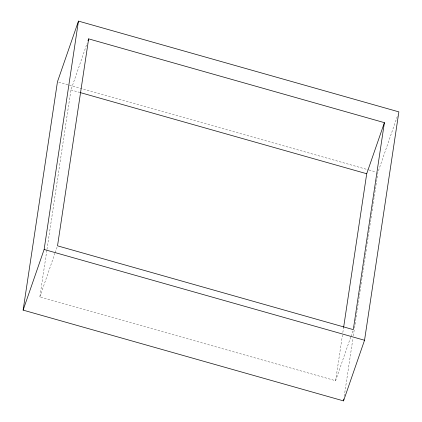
<?xml version="1.0" encoding="UTF-8"?>
<svg xmlns="http://www.w3.org/2000/svg" width="422" height="422" viewBox="0 0 422 422"><rect width="100%" height="100%" fill="white"/><g stroke="black" fill="none" stroke-linecap="round" stroke-linejoin="round"><path stroke-width="0.32" stroke-dasharray="2.11 1.58" d="M350.698 337.109L335.601 380.713L39.837 296.914L46.879 250.056M46.979 249.402L70.949 89.944L87.127 43.223M335.601 380.713L342.448 335.152M342.838 332.547L343.624 327.34M344.225 396.348L352.929 338.439M353.319 335.833L354.396 328.675M354.496 328.026L366.528 247.994M366.623 247.345L377.875 172.519L397.798 114.974M39.837 296.914L54.934 253.311M55.15 252.688L57.091 247.081M350.914 336.482L353.072 330.257M58.727 82.1L368.374 169.829M369.007 170.008L375.976 171.981M70.949 89.944L79.816 92.455"/><path stroke-width="0.63" d="M23.126 310.123L57.461 81.741L78.46 21.1L398.874 111.877L364.539 340.259L343.54 400.9L23.126 310.123L44.125 249.481L78.46 21.1M88.636 38.866L57.524 245.836L353.288 329.635L384.405 122.66L88.636 38.866L87.992 40.734M343.624 327.34L366.713 173.737L384.405 122.66M343.54 400.9L343.835 398.948M80.449 92.634L366.713 173.737M44.125 249.481L364.539 340.259"/></g></svg>
